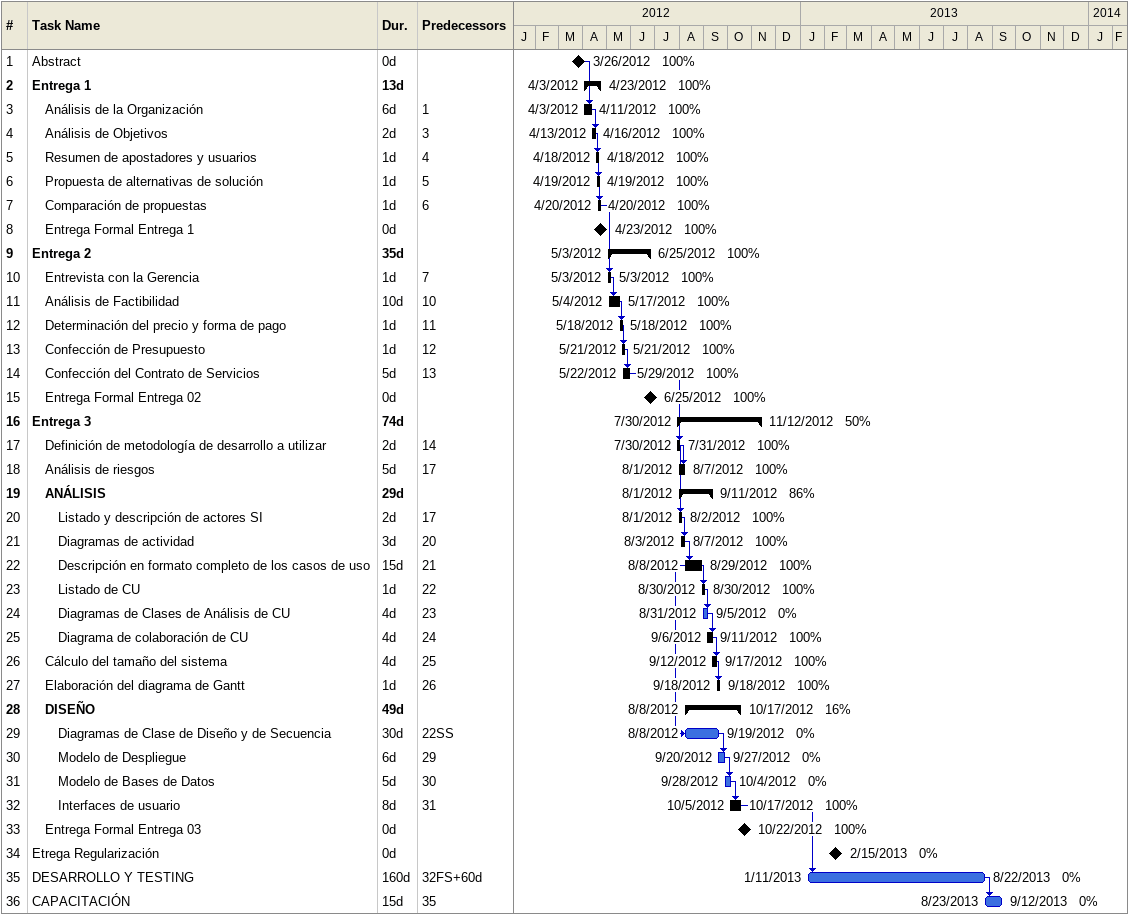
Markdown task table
| ID | Level | Task | Duration | Start | Finish | Predecessors | % complete |
|---|---|---|---|---|---|---|---|
| 1 | 1 | Abstract | 0d | 2012-03-26 | 2012-03-26 |  | 100 |
| 2 | 1 | **Entrega 1** | 13d | 2012-04-03 | 2012-04-23 |  | 100 |
| 3 | 2 | Análisis de la Organización | 6d | 2012-04-03 | 2012-04-11 | 1 | 100 |
| 4 | 2 | Análisis de Objetivos | 2d | 2012-04-13 | 2012-04-16 | 3 | 100 |
| 5 | 2 | Resumen de apostadores y usuarios | 1d | 2012-04-18 | 2012-04-18 | 4 | 100 |
| 6 | 2 | Propuesta de alternativas de solución | 1d | 2012-04-19 | 2012-04-19 | 5 | 100 |
| 7 | 2 | Comparación de propuestas | 1d | 2012-04-20 | 2012-04-20 | 6 | 100 |
| 8 | 2 | Entrega Formal Entrega 1 | 0d | 2012-04-23 | 2012-04-23 |  | 100 |
| 9 | 1 | **Entrega 2** | 35d | 2012-05-03 | 2012-06-25 |  | 100 |
| 10 | 2 | Entrevista con la Gerencia | 1d | 2012-05-03 | 2012-05-03 | 7 | 100 |
| 11 | 2 | Análisis de Factibilidad | 10d | 2012-05-04 | 2012-05-17 | 10 | 100 |
| 12 | 2 | Determinación del precio y forma de pago | 1d | 2012-05-18 | 2012-05-18 | 11 | 100 |
| 13 | 2 | Confección de Presupuesto | 1d | 2012-05-21 | 2012-05-21 | 12 | 100 |
| 14 | 2 | Confección del Contrato de Servicios | 5d | 2012-05-22 | 2012-05-29 | 13 | 100 |
| 15 | 2 | Entrega Formal Entrega 02 | 0d | 2012-06-25 | 2012-06-25 |  | 100 |
| 16 | 1 | **Entrega 3** | 74d | 2012-07-30 | 2012-11-12 |  | 50 |
| 17 | 2 | Definición de metodología de desarrollo a utilizar | 2d | 2012-07-30 | 2012-07-31 | 14 | 100 |
| 18 | 2 | Análisis de riesgos | 5d | 2012-08-01 | 2012-08-07 | 17 | 100 |
| 19 | 2 | **ANÁLISIS** | 29d | 2012-08-01 | 2012-09-11 |  | 86 |
| 20 | 3 | Listado y descripción de actores SI | 2d | 2012-08-01 | 2012-08-02 | 17 | 100 |
| 21 | 3 | Diagramas de actividad | 3d | 2012-08-03 | 2012-08-07 | 20 | 100 |
| 22 | 3 | Descripción en formato completo de los casos de uso | 15d | 2012-08-08 | 2012-08-29 | 21 | 100 |
| 23 | 3 | Listado de CU | 1d | 2012-08-30 | 2012-08-30 | 22 | 100 |
| 24 | 3 | Diagramas de Clases de Análisis de CU | 4d | 2012-08-31 | 2012-09-05 | 23 | 0 |
| 25 | 3 | Diagrama de colaboración de CU | 4d | 2012-09-06 | 2012-09-11 | 24 | 100 |
| 26 | 2 | Cálculo del tamaño del sistema | 4d | 2012-09-12 | 2012-09-17 | 25 | 100 |
| 27 | 2 | Elaboración del diagrama de Gantt | 1d | 2012-09-18 | 2012-09-18 | 26 | 100 |
| 28 | 2 | **DISEÑO** | 49d | 2012-08-08 | 2012-10-17 |  | 16 |
| 29 | 3 | Diagramas de Clase de Diseño y de Secuencia | 30d | 2012-08-08 | 2012-09-19 | 22SS | 0 |
| 30 | 3 | Modelo de Despliegue | 6d | 2012-09-20 | 2012-09-27 | 29 | 0 |
| 31 | 3 | Modelo de Bases de Datos | 5d | 2012-09-28 | 2012-10-04 | 30 | 0 |
| 32 | 3 | Interfaces de usuario | 8d | 2012-10-05 | 2012-10-17 | 31 | 100 |
| 33 | 2 | Entrega Formal Entrega 03 | 0d | 2012-10-22 | 2012-10-22 |  | 100 |
| 34 | 1 | Etrega Regularización | 0d | 2013-02-15 | 2013-02-15 |  | 0 |
| 35 | 1 | DESARROLLO Y TESTING | 160d | 2013-01-11 | 2013-08-22 | 32FS+60d | 0 |
| 36 | 1 | CAPACITACIÓN | 15d | 2013-08-23 | 2013-09-12 | 35 | 0 |
